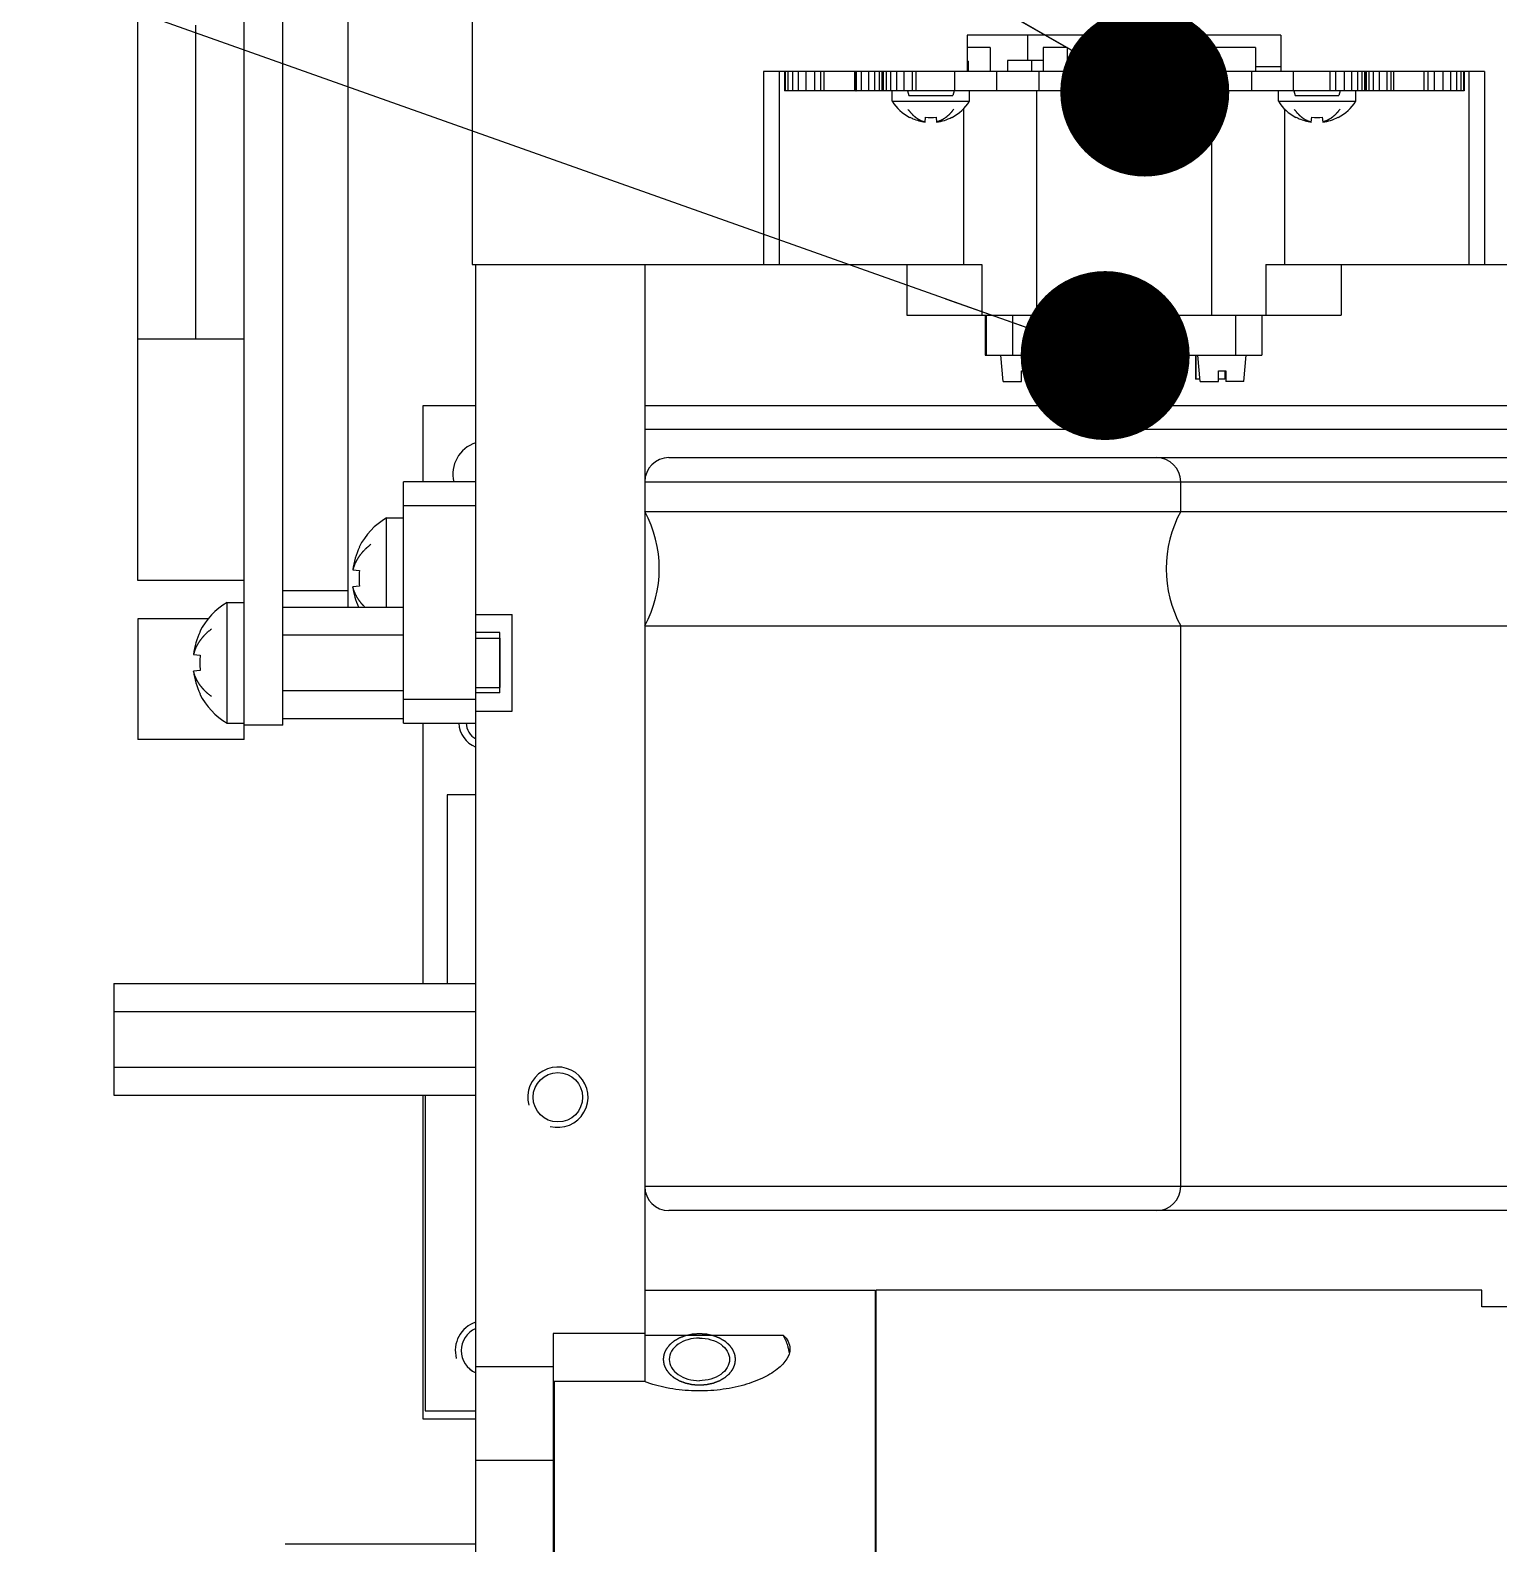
# Model space of a CAD drawing. Header units: millimetres. Extents: x 0 to 594, y 0 to 420.
# Drawn here: x 458.12 to 488.53, y 245.6 to 276.95 of the extents above; entities that cross this region are included whole.
import ezdxf

# ---------------------------------------------------------------- set-up
doc = ezdxf.new("R2010")
doc.units = ezdxf.units.MM
doc.header["$LTSCALE"] = 32.67
doc.layers.get('0').update_dxf_attribs({"linetype": 'CONTINUOUS'})
for name, color, linetype in [('AXIS', 7, 'CONTINUOUS'), ('COSMETIC', 7, 'CONTINUOUS'), ('NOTE', 7, 'CONTINUOUS')]:
    doc.layers.add(name, color=color, linetype=linetype)
doc.styles.get("Standard").update_dxf_attribs({"font": 'txt', "width": 0.85})
doc.dimstyles.get("Standard").update_dxf_attribs({"dimtxt": 3.5, "dimasz": 3.5, "dimexe": 1.5, "dimexo": 1, "dimtad": 1, "dimtxsty": 'STANDARD', "dimcen": 0.09, "dimadec": 0, "dimazin": 0, "dimtol": 1, "dimtp": 0.01, "dimtm": 0.01, "dimtfac": 1, "dimtofl": 0, "dimtmove": 0, "dimatfit": 3, "dimfxl": 1, "dimtolj": 1, "dimarcsym": 0})

msp = doc.modelspace()

# ---------------------------------------------------------------- linework, layer by layer
at = {"color": 7, "linetype": 'CONTINUOUS'}
for p, q in [((462.545, 262.255), (462.545, 291.855)), ((463.345, 262.555), (463.345, 291.555)), ((464.695, 291.055), (464.695, 265.002)), ((467.27, 286.097), (467.27, 272.097)), ((460.345, 265.555), (460.345, 278.405)), ((461.545, 270.555), (461.545, 277.055)), ((477.52, 276.847), (477.52, 276.097)), ((484.02, 276.847), (477.52, 276.847)), ((478.78, 276.322), (478.78, 276.847)), ((484.02, 276.847), (484.02, 276.097)), ((473.304, 276.097), (473.304, 272.097)), ((477.52, 276.097), (473.304, 276.097)), ((473.626, 276.097), (473.626, 272.097)), ((474.485, 276.097), (474.485, 275.699)), ((475.22, 276.097), (475.22, 275.699)), ((475.222, 276.097), (475.222, 275.699)), ((475.765, 276.097), (475.765, 275.699)), ((476.46, 276.097), (476.46, 275.699)), ((479.996, 276.197), (480.294, 276.197)), ((481.746, 276.197), (482.044, 276.197)), ((483.496, 276.197), (484.02, 276.197)), ((488.235, 276.097), (484.02, 276.097)), ((485.034, 276.097), (485.034, 275.699)), ((486.298, 276.097), (486.298, 275.699)), ((486.301, 276.097), (486.301, 275.699)), ((487.065, 276.097), (487.065, 275.699)), ((487.914, 276.097), (487.914, 272.097)), ((488.235, 276.097), (488.235, 272.097)), ((475.22, 275.699), (475.222, 275.699)), ((475.97, 275.482), (475.97, 275.699)), ((476.29, 275.699), (476.317, 275.597)), ((477.25, 275.699), (477.223, 275.597)), ((477.57, 275.482), (477.57, 275.699)), ((478.958, 275.699), (478.958, 271.047)), ((482.582, 275.699), (482.582, 271.047)), ((483.97, 275.482), (483.97, 275.699)), ((484.29, 275.699), (484.317, 275.597)), ((485.25, 275.699), (485.223, 275.597)), ((485.57, 275.482), (485.57, 275.699)), ((486.298, 275.699), (486.301, 275.699)), ((475.97, 275.482), (477.57, 275.482)), ((476.317, 275.597), (477.223, 275.597)), ((477.444, 275.324), (477.444, 272.097)), ((483.97, 275.482), (485.57, 275.482)), ((484.096, 275.324), (484.096, 272.097)), ((484.317, 275.597), (485.223, 275.597)), ((476.332, 275.143), (476.335, 275.149)), ((476.651, 275.05), (476.661, 275.149)), ((476.879, 275.149), (476.888, 275.05)), ((477.205, 275.149), (477.207, 275.143)), ((484.332, 275.143), (484.335, 275.149)), ((484.651, 275.05), (484.661, 275.149)), ((484.879, 275.149), (484.888, 275.05)), ((485.205, 275.149), (485.207, 275.143)), ((467.27, 272.097), (477.828, 272.097)), ((467.345, 219.347), (467.345, 272.097)), ((470.845, 272.097), (470.845, 248.955)), ((477.828, 272.097), (477.828, 271.047)), ((483.712, 272.097), (483.712, 271.047)), ((483.712, 272.097), (494.27, 272.097)), ((476.27, 271.047), (485.27, 271.047)), ((477.897, 271.047), (477.897, 270.222)), ((477.914, 271.047), (477.914, 270.222)), ((478.465, 271.047), (478.465, 270.222)), ((483.08, 271.047), (483.08, 270.222)), ((483.629, 271.047), (483.629, 270.222)), ((462.545, 270.555), (460.345, 270.555)), ((477.897, 270.222), (483.629, 270.222)), ((478.271, 269.672), (478.223, 270.222)), ((479.175, 269.672), (479.223, 270.222)), ((480.254, 270.222), (480.254, 269.547)), ((480.256, 270.222), (480.256, 269.547)), ((481.256, 270.222), (481.256, 269.547)), ((482.254, 270.222), (482.254, 269.722)), ((482.257, 270.222), (482.257, 269.722)), ((482.35, 269.672), (482.302, 270.222)), ((483.254, 269.672), (483.302, 270.222)), ((478.271, 269.672), (478.648, 269.672)), ((478.648, 269.672), (478.648, 269.897)), ((478.648, 269.897), (478.798, 269.897)), ((478.798, 269.897), (478.798, 269.672)), ((479.175, 269.672), (478.798, 269.672)), ((482.346, 269.722), (482.254, 269.722)), ((482.35, 269.672), (482.727, 269.672)), ((482.727, 269.672), (482.727, 269.897)), ((482.727, 269.897), (482.877, 269.897)), ((482.857, 269.722), (482.727, 269.722)), ((482.857, 269.897), (482.857, 269.722)), ((482.877, 269.897), (482.877, 269.672)), ((483.254, 269.672), (482.877, 269.672)), ((481.256, 269.547), (480.254, 269.547)), ((466.253, 267.597), (466.253, 269.177)), ((466.253, 269.177), (467.345, 269.177)), ((470.845, 269.177), (490.686, 269.177)), ((490.686, 268.677), (470.845, 268.677)), ((471.345, 268.097), (490.186, 268.097)), ((465.845, 262.597), (465.845, 267.597)), ((467.345, 267.597), (465.845, 267.597)), ((470.845, 267.597), (490.686, 267.597)), ((465.495, 265.002), (465.495, 266.847)), ((465.495, 266.847), (465.845, 266.847)), ((467.345, 267.097), (465.845, 267.097)), ((470.845, 266.984), (490.686, 266.984)), ((464.929, 266.244), (464.937, 266.24)), ((464.797, 265.772), (464.937, 265.758)), ((462.545, 265.555), (460.345, 265.555)), ((463.345, 265.347), (464.695, 265.347)), ((464.937, 265.436), (464.797, 265.422)), ((462.195, 262.597), (462.195, 265.097)), ((462.195, 265.097), (462.545, 265.097)), ((463.345, 265.002), (465.845, 265.002)), ((460.345, 264.755), (460.345, 262.255)), ((461.798, 264.755), (460.345, 264.755)), ((467.345, 264.847), (468.095, 264.847)), ((468.095, 262.847), (468.095, 264.847)), ((461.629, 264.494), (461.637, 264.49)), ((463.345, 264.424), (465.845, 264.424)), ((467.845, 263.222), (467.845, 264.472)), ((470.845, 264.61), (490.686, 264.61)), ((461.497, 264.022), (461.637, 264.008)), ((461.637, 263.686), (461.497, 263.672)), ((461.637, 263.204), (461.629, 263.2)), ((463.345, 263.27), (465.845, 263.27)), ((465.845, 263.097), (467.345, 263.097)), ((467.345, 262.847), (468.095, 262.847)), ((462.195, 262.597), (462.545, 262.597)), ((463.345, 262.555), (462.545, 262.555)), ((463.345, 262.692), (465.845, 262.692)), ((465.845, 262.597), (467.345, 262.597)), ((466.253, 257.202), (466.253, 262.597)), ((462.545, 262.255), (460.345, 262.255)), ((466.753, 261.114), (466.753, 257.202)), ((467.345, 261.114), (466.753, 261.114)), ((459.845, 257.202), (459.845, 254.892)), ((459.845, 257.202), (467.345, 257.202)), ((459.845, 256.624), (467.345, 256.624)), ((459.845, 255.47), (467.345, 255.47)), ((459.845, 254.892), (467.345, 254.892)), ((466.253, 248.177), (466.253, 254.892)), ((466.295, 254.892), (466.295, 248.347)), ((490.686, 252.997), (470.845, 252.997)), ((490.186, 252.497), (471.345, 252.497)), ((488.186, 250.508), (488.186, 250.847)), ((490.686, 250.508), (488.186, 250.508)), ((468.945, 249.955), (468.945, 219.347)), ((470.845, 249.955), (468.945, 249.955)), ((467.345, 249.268), (468.945, 249.268)), ((470.845, 248.955), (468.945, 248.955)), ((466.295, 248.347), (467.345, 248.347)), ((467.345, 248.177), (466.253, 248.177)), ((468.976, 247.847), (468.945, 247.847)), ((467.345, 247.327), (468.945, 247.327)), ((468.945, 247.003), (468.976, 247.003)), ((463.395, 245.597), (467.345, 245.597))]:
    msp.add_line(p, q, dxfattribs=at)
at = {"color": 6, "linetype": 'CONTINUOUS'}
for p, q in [((477.996, 276.597), (477.52, 276.597)), ((477.996, 276.597), (477.996, 276.097)), ((479.094, 276.597), (479.094, 276.097)), ((479.596, 276.597), (479.094, 276.597)), ((479.596, 276.597), (479.596, 276.097)), ((480.294, 276.572), (480.294, 276.097)), ((481.746, 276.572), (480.294, 276.572)), ((481.746, 276.572), (481.746, 276.097)), ((482.044, 276.597), (482.044, 276.097)), ((483.496, 276.597), (482.044, 276.597)), ((483.496, 276.597), (483.496, 276.097)), ((477.543, 276.313), (477.52, 276.313)), ((477.543, 276.313), (477.543, 276.097)), ((478.357, 276.322), (478.357, 276.097)), ((479.094, 276.322), (478.357, 276.322)), ((478.858, 276.322), (478.858, 276.097)), ((479.996, 276.322), (479.596, 276.322)), ((479.996, 276.322), (479.996, 276.097)), ((473.738, 276.097), (473.738, 275.699)), ((473.756, 276.097), (473.756, 275.699)), ((473.811, 276.097), (473.811, 275.699)), ((473.902, 276.097), (473.902, 275.699)), ((474.025, 276.097), (474.025, 275.699)), ((474.178, 276.097), (474.178, 275.699)), ((474.358, 276.097), (474.358, 275.699)), ((474.557, 276.097), (474.557, 275.699)), ((475.189, 276.097), (475.189, 275.699)), ((475.328, 276.097), (475.328, 275.699)), ((475.48, 276.097), (475.48, 275.699)), ((475.605, 276.097), (475.605, 275.699)), ((475.698, 276.097), (475.698, 275.699)), ((475.755, 276.097), (475.755, 275.699)), ((475.784, 276.097), (475.784, 275.699)), ((475.842, 276.097), (475.842, 275.699)), ((475.934, 276.097), (475.934, 275.699)), ((476.059, 276.097), (476.059, 275.699)), ((476.212, 276.097), (476.212, 275.699)), ((476.385, 276.097), (476.385, 275.699)), ((477.263, 276.097), (477.263, 275.699)), ((484.02, 276.097), (477.52, 276.097)), ((478.13, 276.097), (478.13, 275.699)), ((479.005, 276.097), (479.005, 275.699)), ((479.886, 276.097), (479.886, 275.699)), ((480.77, 276.097), (480.77, 275.699)), ((481.653, 276.097), (481.653, 275.699)), ((482.534, 276.097), (482.534, 275.699)), ((483.41, 276.097), (483.41, 275.699)), ((484.277, 276.097), (484.277, 275.699)), ((485.154, 276.097), (485.154, 275.699)), ((485.328, 276.097), (485.328, 275.699)), ((485.48, 276.097), (485.48, 275.699)), ((485.605, 276.097), (485.605, 275.699)), ((485.698, 276.097), (485.698, 275.699)), ((485.755, 276.097), (485.755, 275.699)), ((485.775, 276.097), (485.775, 275.699)), ((485.784, 276.097), (485.784, 275.699)), ((485.842, 276.097), (485.842, 275.699)), ((485.934, 276.097), (485.934, 275.699)), ((486.059, 276.097), (486.059, 275.699)), ((486.212, 276.097), (486.212, 275.699)), ((486.352, 276.097), (486.352, 275.699)), ((486.984, 276.097), (486.984, 275.699)), ((487.198, 276.097), (487.198, 275.699)), ((487.378, 276.097), (487.378, 275.699)), ((487.531, 276.097), (487.531, 275.699)), ((487.655, 276.097), (487.655, 275.699)), ((487.745, 276.097), (487.745, 275.699)), ((487.8, 276.097), (487.8, 275.699)), ((487.819, 276.097), (487.819, 275.699)), ((475.22, 275.699), (473.738, 275.699)), ((486.298, 275.699), (475.222, 275.699)), ((487.819, 275.699), (486.301, 275.699))]:
    msp.add_line(p, q, dxfattribs=at)
at = {"color": 2, "linetype": 'CONTINUOUS'}
for p, q in [((467.845, 264.472), (467.345, 264.472)), ((467.845, 263.222), (467.345, 263.222))]:
    msp.add_line(p, q, dxfattribs=at)
at = {"color": 7, "linetype": 'CONTINUOUS'}
for centre, radius, start, end in [((476.77, 275.975), 0.94, 211.6366, 242.1625), ((476.77, 275.975), 0.94, 297.8375, 328.3634), ((484.77, 275.975), 0.94, 211.6366, 242.1625), ((484.77, 275.975), 0.94, 297.8375, 328.3634), ((476.769, 275.985), 0.942, 242.5126, 246.7375), ((476.77, 275.986), 0.943, 246.7397, 262.7855), ((476.77, 276.148), 1.005, 263.7815, 276.2185), ((476.77, 275.985), 0.943, 277.2142, 297.483), ((484.769, 275.985), 0.942, 242.5126, 246.7375), ((484.77, 275.986), 0.943, 246.7397, 262.7855), ((484.77, 276.148), 1.005, 263.7815, 276.2185), ((484.77, 275.985), 0.943, 277.2142, 297.483), ((471.345, 267.597), 0.5, 90, 180), ((481.445, 267.597), 0.5, 0, 90), ((466.222, 265.597), 1.446, 120.1885, 153.3604), ((468.645, 265.797), 2.5, 331.6424, 28.3576), ((484.145, 265.797), 2.5, 151.6424, 208.3576), ((466.238, 265.597), 1.451, 153.7024, 173.095), ((466.48, 265.597), 1.552, 174.0518, 185.9482), ((466.238, 265.597), 1.451, 186.9059, 204.2156), ((462.922, 263.847), 1.446, 120.1885, 153.3608), ((462.938, 263.847), 1.451, 153.7024, 173.095), ((463.18, 263.847), 1.552, 174.0518, 185.9482), ((462.938, 263.847), 1.451, 186.905, 206.2976), ((462.922, 263.847), 1.446, 206.6392, 239.8115), ((467.545, 262.614), 0.55, 181.8412, 248.4776), ((471.345, 252.997), 0.5, 180, 270), ((481.445, 252.997), 0.5, 270, 360), ((467.545, 249.597), 0.5, 113.8336, 246.1664)]:
    msp.add_arc(centre, radius, start, end, dxfattribs=at)
at = {"color": 2, "linetype": 'CONTINUOUS'}
for centre, start in [((469.045, 254.847), 255), ((467.545, 249.597), 108.6652)]:
    msp.add_arc(centre, 0.625, start, 195, dxfattribs=at)
for points in [[(471.976, 249.946), (471.964, 249.945), (471.946, 249.944), (471.922, 249.942), (471.903, 249.941), (471.885, 249.94), (471.87, 249.939), (471.858, 249.938), (471.85, 249.937), (471.844, 249.937), (471.84, 249.937), (471.836, 249.936), (471.833, 249.936), (471.832, 249.936), (471.83, 249.936), (471.829, 249.936), (471.828, 249.936), (471.825, 249.935), (471.822, 249.934), (471.817, 249.933), (471.811, 249.932), (471.804, 249.931), (471.793, 249.928), (471.778, 249.925), (471.76, 249.921), (471.743, 249.917), (471.728, 249.914), (471.717, 249.912), (471.709, 249.91), (471.703, 249.909), (471.699, 249.908), (471.695, 249.907), (471.693, 249.907), (471.691, 249.906), (471.69, 249.906), (471.689, 249.906), (471.688, 249.905), (471.686, 249.904), (471.682, 249.903), (471.678, 249.902), (471.673, 249.9), (471.666, 249.897), (471.655, 249.893), (471.642, 249.888), (471.626, 249.882), (471.61, 249.876), (471.596, 249.871), (471.585, 249.867), (471.579, 249.864), (471.573, 249.862), (471.569, 249.861), (471.566, 249.859), (471.563, 249.859), (471.562, 249.858), (471.561, 249.858), (471.56, 249.857), (471.559, 249.856), (471.557, 249.855), (471.554, 249.853), (471.55, 249.851), (471.545, 249.849), (471.539, 249.845), (471.53, 249.84), (471.518, 249.833), (471.503, 249.824), (471.491, 249.817), (471.482, 249.812), (471.475, 249.808), (471.467, 249.803), (471.461, 249.8), (471.457, 249.797), (471.453, 249.795), (471.45, 249.793), (471.448, 249.792), (471.447, 249.791), (471.446, 249.791), (471.445, 249.79), (471.444, 249.789), (471.442, 249.788), (471.44, 249.786), (471.437, 249.783), (471.433, 249.78), (471.428, 249.776), (471.423, 249.771), (471.417, 249.766), (471.409, 249.759), (471.399, 249.751), (471.39, 249.743), (471.382, 249.736), (471.376, 249.731), (471.37, 249.726), (471.365, 249.722), (471.362, 249.718), (471.359, 249.716), (471.356, 249.714), (471.355, 249.712), (471.354, 249.712), (471.353, 249.711), (471.352, 249.71), (471.352, 249.709), (471.35, 249.708), (471.349, 249.705), (471.346, 249.702), (471.344, 249.699), (471.34, 249.694), (471.336, 249.688), (471.331, 249.682), (471.326, 249.675), (471.318, 249.665), (471.311, 249.656), (471.305, 249.648), (471.301, 249.642), (471.297, 249.637), (471.293, 249.632), (471.29, 249.628), (471.288, 249.626), (471.287, 249.624), (471.286, 249.623), (471.285, 249.621), (471.284, 249.62), (471.284, 249.62), (471.283, 249.619), (471.283, 249.618), (471.282, 249.617), (471.282, 249.615), (471.281, 249.613), (471.28, 249.61), (471.278, 249.606), (471.276, 249.601), (471.273, 249.595), (471.27, 249.589), (471.267, 249.581), (471.262, 249.57), (471.258, 249.56), (471.254, 249.552), (471.252, 249.545), (471.249, 249.539), (471.247, 249.534), (471.245, 249.53), (471.244, 249.527), (471.243, 249.525), (471.242, 249.524), (471.242, 249.523), (471.241, 249.521), (471.241, 249.521), (471.241, 249.52), (471.241, 249.519), (471.24, 249.517), (471.24, 249.516), (471.24, 249.514), (471.24, 249.511), (471.239, 249.507), (471.238, 249.501), (471.237, 249.495), (471.236, 249.488), (471.235, 249.479), (471.234, 249.468), (471.232, 249.457), (471.231, 249.449), (471.23, 249.442), (471.229, 249.436), (471.228, 249.43), (471.228, 249.426), (471.227, 249.423), (471.227, 249.421), (471.227, 249.419), (471.226, 249.418), (471.226, 249.417), (471.226, 249.416), (471.226, 249.416), (471.226, 249.415), (471.226, 249.415), (471.226, 249.414), (471.227, 249.413), (471.227, 249.411), (471.227, 249.409), (471.227, 249.406), (471.228, 249.402), (471.229, 249.397), (471.23, 249.39), (471.231, 249.384), (471.232, 249.375), (471.233, 249.364), (471.235, 249.354), (471.236, 249.345), (471.237, 249.339), (471.238, 249.332), (471.238, 249.327), (471.239, 249.323), (471.239, 249.32), (471.24, 249.318), (471.24, 249.316), (471.24, 249.315), (471.24, 249.314), (471.24, 249.313), (471.241, 249.312), (471.241, 249.311), (471.242, 249.31), (471.242, 249.308), (471.243, 249.306), (471.244, 249.304), (471.246, 249.299), (471.248, 249.294), (471.251, 249.288), (471.254, 249.282), (471.257, 249.274), (471.262, 249.263), (471.266, 249.253), (471.269, 249.245), (471.272, 249.239), (471.275, 249.232), (471.277, 249.227), (471.279, 249.223), (471.28, 249.221), (471.281, 249.218), (471.281, 249.217), (471.282, 249.216), (471.282, 249.215), (471.283, 249.214), (471.283, 249.213), (471.284, 249.212), (471.285, 249.211), (471.286, 249.21), (471.287, 249.208), (471.289, 249.205), (471.292, 249.201), (471.296, 249.197), (471.3, 249.191), (471.304, 249.185), (471.31, 249.178), (471.317, 249.168), (471.324, 249.159), (471.33, 249.151), (471.334, 249.145), (471.339, 249.14), (471.342, 249.135), (471.345, 249.131), (471.347, 249.129), (471.348, 249.127), (471.349, 249.125), (471.35, 249.124), (471.351, 249.123), (471.351, 249.122), (471.352, 249.122), (471.353, 249.121), (471.354, 249.12), (471.356, 249.119), (471.358, 249.117), (471.36, 249.115), (471.364, 249.111), (471.369, 249.107), (471.375, 249.102), (471.381, 249.097), (471.389, 249.09), (471.399, 249.082), (471.41, 249.071), (471.42, 249.063), (471.428, 249.056), (471.433, 249.052), (471.437, 249.049), (471.44, 249.046), (471.442, 249.044), (471.444, 249.042), (471.445, 249.042), (471.446, 249.041), (471.447, 249.04), (471.448, 249.04), (471.45, 249.038), (471.453, 249.037), (471.456, 249.035), (471.461, 249.032), (471.467, 249.029), (471.476, 249.023), (471.488, 249.016), (471.502, 249.008), (471.516, 249), (471.528, 248.993), (471.538, 248.988), (471.544, 248.984), (471.548, 248.981), (471.552, 248.979), (471.555, 248.978), (471.557, 248.976), (471.558, 248.976), (471.559, 248.975), (471.56, 248.975), (471.561, 248.974), (471.564, 248.973), (471.567, 248.972), (471.571, 248.971), (471.576, 248.969), (471.583, 248.966), (471.594, 248.962), (471.607, 248.957), (471.623, 248.951), (471.64, 248.945), (471.653, 248.94), (471.664, 248.935), (471.67, 248.933), (471.676, 248.931), (471.68, 248.929), (471.683, 248.928), (471.686, 248.927), (471.687, 248.927), (471.688, 248.926), (471.689, 248.926), (471.69, 248.926), (471.693, 248.925), (471.697, 248.924), (471.701, 248.923), (471.707, 248.922), (471.714, 248.921), (471.726, 248.918), (471.74, 248.915), (471.758, 248.911), (471.775, 248.907), (471.79, 248.904), (471.802, 248.902), (471.809, 248.9), (471.815, 248.899), (471.819, 248.898), (471.823, 248.897), (471.825, 248.897), (471.827, 248.896), (471.828, 248.896), (471.829, 248.896), (471.831, 248.896), (471.833, 248.896), (471.837, 248.895), (471.842, 248.895), (471.848, 248.895), (471.856, 248.894), (471.868, 248.893), (471.883, 248.892), (471.902, 248.891), (471.921, 248.889), (471.945, 248.888), (471.964, 248.886), (471.976, 248.886)], [(471.976, 248.886), (471.988, 248.886), (472.006, 248.888), (472.031, 248.889), (472.049, 248.891), (472.067, 248.892), (472.082, 248.893), (472.094, 248.894), (472.102, 248.894), (472.108, 248.895), (472.113, 248.895), (472.116, 248.895), (472.119, 248.895), (472.121, 248.896), (472.122, 248.896), (472.123, 248.896), (472.124, 248.896), (472.127, 248.897), (472.131, 248.898), (472.135, 248.898), (472.141, 248.9), (472.148, 248.901), (472.16, 248.904), (472.174, 248.907), (472.192, 248.911), (472.209, 248.914), (472.224, 248.917), (472.236, 248.92), (472.243, 248.922), (472.249, 248.923), (472.253, 248.924), (472.257, 248.924), (472.259, 248.925), (472.261, 248.925), (472.262, 248.926), (472.263, 248.926), (472.264, 248.926), (472.267, 248.927), (472.27, 248.929), (472.274, 248.93), (472.279, 248.932), (472.286, 248.935), (472.297, 248.939), (472.31, 248.944), (472.327, 248.95), (472.343, 248.956), (472.356, 248.961), (472.367, 248.965), (472.374, 248.968), (472.379, 248.97), (472.383, 248.971), (472.386, 248.972), (472.389, 248.973), (472.39, 248.974), (472.391, 248.974), (472.392, 248.975), (472.393, 248.975), (472.395, 248.977), (472.398, 248.978), (472.402, 248.98), (472.407, 248.983), (472.413, 248.987), (472.422, 248.992), (472.434, 248.999), (472.449, 249.008), (472.461, 249.014), (472.47, 249.02), (472.478, 249.024), (472.485, 249.028), (472.491, 249.032), (472.496, 249.035), (472.499, 249.037), (472.502, 249.038), (472.504, 249.04), (472.506, 249.04), (472.507, 249.041), (472.507, 249.042), (472.508, 249.042), (472.51, 249.044), (472.512, 249.046), (472.515, 249.048), (472.519, 249.052), (472.524, 249.056), (472.53, 249.061), (472.535, 249.066), (472.543, 249.073), (472.553, 249.081), (472.563, 249.089), (472.57, 249.096), (472.576, 249.101), (472.582, 249.106), (472.587, 249.11), (472.591, 249.113), (472.594, 249.116), (472.596, 249.118), (472.598, 249.119), (472.599, 249.12), (472.599, 249.121), (472.6, 249.122), (472.601, 249.123), (472.602, 249.124), (472.604, 249.127), (472.606, 249.129), (472.609, 249.133), (472.612, 249.138), (472.617, 249.144), (472.621, 249.149), (472.627, 249.157), (472.634, 249.166), (472.641, 249.176), (472.647, 249.184), (472.651, 249.189), (472.656, 249.195), (472.659, 249.2), (472.662, 249.204), (472.664, 249.206), (472.665, 249.208), (472.666, 249.209), (472.667, 249.21), (472.668, 249.211), (472.669, 249.212), (472.669, 249.213), (472.669, 249.214), (472.67, 249.215), (472.671, 249.217), (472.671, 249.219), (472.673, 249.221), (472.674, 249.225), (472.677, 249.231), (472.679, 249.237), (472.682, 249.243), (472.685, 249.251), (472.69, 249.262), (472.694, 249.272), (472.698, 249.28), (472.701, 249.286), (472.703, 249.293), (472.706, 249.298), (472.707, 249.302), (472.708, 249.304), (472.709, 249.306), (472.71, 249.308), (472.711, 249.309), (472.711, 249.31), (472.711, 249.311), (472.711, 249.312), (472.712, 249.313), (472.712, 249.314), (472.712, 249.316), (472.712, 249.318), (472.713, 249.321), (472.713, 249.325), (472.714, 249.331), (472.715, 249.337), (472.716, 249.344), (472.717, 249.353), (472.719, 249.363), (472.72, 249.374), (472.722, 249.383), (472.722, 249.39), (472.723, 249.396), (472.724, 249.402), (472.725, 249.406), (472.725, 249.409), (472.725, 249.411), (472.726, 249.413), (472.726, 249.414), (472.726, 249.415), (472.726, 249.415), (472.726, 249.416), (472.726, 249.416), (472.726, 249.417), (472.726, 249.418), (472.726, 249.419), (472.725, 249.421), (472.725, 249.423), (472.725, 249.426), (472.724, 249.43), (472.723, 249.435), (472.723, 249.442), (472.722, 249.448), (472.72, 249.457), (472.719, 249.467), (472.717, 249.478), (472.716, 249.487), (472.715, 249.493), (472.715, 249.5), (472.714, 249.505), (472.713, 249.509), (472.713, 249.512), (472.713, 249.514), (472.712, 249.516), (472.712, 249.517), (472.712, 249.518), (472.712, 249.519), (472.711, 249.52), (472.711, 249.521), (472.711, 249.522), (472.71, 249.524), (472.709, 249.526), (472.708, 249.528), (472.706, 249.532), (472.704, 249.537), (472.701, 249.544), (472.699, 249.55), (472.695, 249.558), (472.691, 249.568), (472.686, 249.579), (472.683, 249.587), (472.68, 249.593), (472.677, 249.599), (472.675, 249.605), (472.674, 249.609), (472.672, 249.611), (472.672, 249.613), (472.671, 249.615), (472.67, 249.616), (472.67, 249.617), (472.67, 249.618), (472.669, 249.619), (472.668, 249.62), (472.667, 249.621), (472.666, 249.622), (472.665, 249.624), (472.663, 249.627), (472.66, 249.63), (472.657, 249.635), (472.652, 249.641), (472.648, 249.647), (472.642, 249.654), (472.635, 249.664), (472.628, 249.673), (472.622, 249.681), (472.618, 249.687), (472.614, 249.692), (472.61, 249.697), (472.607, 249.701), (472.605, 249.703), (472.604, 249.705), (472.603, 249.707), (472.602, 249.708), (472.601, 249.709), (472.601, 249.709), (472.6, 249.71), (472.599, 249.711), (472.598, 249.712), (472.596, 249.713), (472.594, 249.715), (472.592, 249.717), (472.588, 249.72), (472.583, 249.725), (472.577, 249.73), (472.571, 249.735), (472.563, 249.742), (472.554, 249.75), (472.542, 249.76), (472.532, 249.769), (472.524, 249.776), (472.519, 249.78), (472.515, 249.783), (472.512, 249.786), (472.51, 249.788), (472.508, 249.789), (472.507, 249.79), (472.507, 249.791), (472.506, 249.791), (472.504, 249.792), (472.502, 249.793), (472.499, 249.795), (472.496, 249.797), (472.491, 249.8), (472.485, 249.803), (472.476, 249.809), (472.464, 249.816), (472.45, 249.824), (472.436, 249.832), (472.424, 249.839), (472.415, 249.844), (472.409, 249.848), (472.404, 249.85), (472.4, 249.852), (472.397, 249.854), (472.395, 249.855), (472.394, 249.856), (472.393, 249.857), (472.392, 249.857), (472.391, 249.857), (472.389, 249.858), (472.385, 249.86), (472.381, 249.861), (472.376, 249.863), (472.369, 249.866), (472.358, 249.87), (472.345, 249.875), (472.329, 249.881), (472.313, 249.887), (472.299, 249.892), (472.289, 249.896), (472.282, 249.899), (472.276, 249.901), (472.272, 249.902), (472.269, 249.904), (472.267, 249.905), (472.265, 249.905), (472.264, 249.906), (472.263, 249.906), (472.262, 249.906), (472.259, 249.907), (472.256, 249.907), (472.251, 249.908), (472.245, 249.91), (472.238, 249.911), (472.226, 249.914), (472.212, 249.917), (472.194, 249.921), (472.177, 249.924), (472.162, 249.928), (472.151, 249.93), (472.143, 249.932), (472.137, 249.933), (472.133, 249.934), (472.129, 249.935), (472.127, 249.935), (472.125, 249.936), (472.124, 249.936), (472.123, 249.936), (472.122, 249.936), (472.119, 249.936), (472.115, 249.936), (472.11, 249.937), (472.104, 249.937), (472.097, 249.938), (472.084, 249.939), (472.069, 249.94), (472.05, 249.941), (472.032, 249.942), (472.007, 249.944), (471.988, 249.945), (471.976, 249.946)]]:
    msp.add_open_spline(points, degree=3, knots=[0, 0, 0, 0, 0.015625, 0.023438, 0.03125, 0.039062, 0.046875, 0.050781, 0.054688, 0.056641, 0.058594, 0.060547, 0.061523, 0.062012, 0.0625, 0.062988, 0.063477, 0.064453, 0.066406, 0.068359, 0.070312, 0.074219, 0.078125, 0.085938, 0.09375, 0.101562, 0.109375, 0.113281, 0.117188, 0.119141, 0.121094, 0.123047, 0.124023, 0.124512, 0.125, 0.125488, 0.125977, 0.126953, 0.128906, 0.130859, 0.132812, 0.136719, 0.140625, 0.148438, 0.15625, 0.164062, 0.171875, 0.175781, 0.179688, 0.181641, 0.183594, 0.185547, 0.186523, 0.187012, 0.1875, 0.187988, 0.188477, 0.189453, 0.191406, 0.193359, 0.195312, 0.199219, 0.203125, 0.210938, 0.21875, 0.226562, 0.230469, 0.234375, 0.238281, 0.242188, 0.244141, 0.246094, 0.248047, 0.249023, 0.249512, 0.25, 0.250488, 0.250977, 0.251953, 0.253906, 0.255859, 0.257812, 0.261719, 0.265625, 0.269531, 0.273438, 0.28125, 0.289062, 0.292969, 0.296875, 0.300781, 0.304688, 0.306641, 0.308594, 0.310547, 0.311523, 0.312012, 0.3125, 0.312988, 0.313477, 0.314453, 0.316406, 0.318359, 0.320312, 0.324219, 0.328125, 0.332031, 0.335938, 0.34375, 0.351562, 0.355469, 0.359375, 0.363281, 0.367188, 0.369141, 0.371094, 0.37207, 0.373047, 0.374023, 0.374512, 0.375, 0.375488, 0.375977, 0.376953, 0.37793, 0.378906, 0.380859, 0.382812, 0.386719, 0.390625, 0.394531, 0.398438, 0.40625, 0.414062, 0.417969, 0.421875, 0.425781, 0.429688, 0.431641, 0.433594, 0.43457, 0.435547, 0.436523, 0.437012, 0.4375, 0.437988, 0.438477, 0.439453, 0.44043, 0.441406, 0.443359, 0.445312, 0.449219, 0.453125, 0.457031, 0.460938, 0.46875, 0.476562, 0.480469, 0.484375, 0.488281, 0.492188, 0.494141, 0.496094, 0.49707, 0.498047, 0.499023, 0.499512, 0.499756, 0.5, 0.500244, 0.500488, 0.500977, 0.501953, 0.50293, 0.503906, 0.505859, 0.507812, 0.511719, 0.515625, 0.519531, 0.523438, 0.53125, 0.539062, 0.542969, 0.546875, 0.550781, 0.554688, 0.556641, 0.558594, 0.55957, 0.560547, 0.561523, 0.562012, 0.5625, 0.562988, 0.563477, 0.564453, 0.56543, 0.566406, 0.568359, 0.570312, 0.574219, 0.578125, 0.582031, 0.585938, 0.59375, 0.601562, 0.605469, 0.609375, 0.613281, 0.617188, 0.619141, 0.621094, 0.62207, 0.623047, 0.624023, 0.624512, 0.625, 0.625488, 0.625977, 0.626953, 0.62793, 0.628906, 0.630859, 0.632812, 0.636719, 0.640625, 0.644531, 0.648438, 0.65625, 0.664062, 0.667969, 0.671875, 0.675781, 0.679688, 0.681641, 0.683594, 0.68457, 0.685547, 0.686523, 0.687012, 0.6875, 0.687988, 0.688477, 0.689453, 0.69043, 0.691406, 0.693359, 0.695312, 0.699219, 0.703125, 0.707031, 0.710938, 0.71875, 0.726562, 0.734375, 0.738281, 0.742188, 0.744141, 0.746094, 0.748047, 0.749023, 0.749512, 0.75, 0.750488, 0.750977, 0.751953, 0.753906, 0.755859, 0.757812, 0.761719, 0.765625, 0.773438, 0.78125, 0.789062, 0.796875, 0.800781, 0.804688, 0.806641, 0.808594, 0.810547, 0.811523, 0.812012, 0.8125, 0.812988, 0.813477, 0.814453, 0.816406, 0.818359, 0.820312, 0.824219, 0.828125, 0.835938, 0.84375, 0.851562, 0.859375, 0.863281, 0.867188, 0.869141, 0.871094, 0.873047, 0.874023, 0.874512, 0.875, 0.875488, 0.875977, 0.876953, 0.878906, 0.880859, 0.882812, 0.886719, 0.890625, 0.898438, 0.90625, 0.914062, 0.921875, 0.925781, 0.929688, 0.931641, 0.933594, 0.935547, 0.936523, 0.937012, 0.9375, 0.937988, 0.938477, 0.939453, 0.941406, 0.943359, 0.945312, 0.949219, 0.953125, 0.960938, 0.96875, 0.976562, 0.984375, 1, 1, 1, 1], dxfattribs=at)
at = {"layer": 'AXIS', "color": 7, "linetype": 'CONTINUOUS'}
for p, q in [((476.27, 272.097), (476.27, 271.047)), ((485.27, 272.097), (485.27, 271.047)), ((481.945, 266.984), (481.945, 267.597)), ((467.345, 264.359), (467.845, 264.359)), ((467.845, 264.359), (467.845, 263.334)), ((481.945, 252.997), (481.945, 264.61)), ((467.345, 263.334), (467.845, 263.334)), ((470.845, 250.847), (475.626, 250.847)), ((475.626, 219.347), (475.626, 250.847)), ((475.636, 219.347), (475.636, 250.847)), ((488.186, 250.847), (475.636, 250.847)), ((470.845, 249.917), (473.712, 249.917)), ((475.636, 250.097), (475.626, 250.097)), ((468.976, 219.347), (468.976, 248.955)), ((468.976, 247.003), (468.945, 247.003))]:
    msp.add_line(p, q, dxfattribs=at)
msp.add_circle((469.045, 254.847), 0.512, dxfattribs=at)
for centre, radius, start, end in [((467.545, 267.758), 0.675, 107.2736, 193.9311), ((467.545, 262.614), 0.4, 182.6135, 239.6444), ((467.545, 249.597), 0.5, 113.6617, 246.3383), ((472.892, 249.413), 0.959, 8.2256, 12.6328)]:
    msp.add_arc(centre, radius, start, end, dxfattribs=at)
for points, knots in [([(473.828, 249.623), (473.822, 249.648), (473.795, 249.75), (473.752, 249.848), (473.712, 249.917)], [0, 0, 0, 0, 0.245672, 1, 1, 1, 1]), ([(473.712, 249.917), (473.754, 249.879), (473.824, 249.795), (473.851, 249.687), (473.851, 249.636)], [0, 0, 0, 0, 0.528199, 1, 1, 1, 1]), ([(473.851, 249.636), (473.851, 249.563), (473.808, 249.444), (473.702, 249.311), (473.536, 249.162), (473.25, 248.998), (472.828, 248.853), (472.337, 248.767), (471.817, 248.753), (471.31, 248.812), (470.988, 248.9), (470.839, 248.956)], [0, 0, 0, 0, 0.065511, 0.105525, 0.151613, 0.262689, 0.396751, 0.547056, 0.704395, 0.858624, 1, 1, 1, 1]), ([(471.976, 249.858), (471.896, 249.858), (471.739, 249.837), (471.535, 249.744), (471.389, 249.6), (471.351, 249.474), (471.351, 249.416)], [0, 0, 0, 0, 0.288007, 0.555333, 0.790533, 1, 1, 1, 1]), ([(471.976, 249.858), (472.057, 249.858), (472.213, 249.837), (472.417, 249.744), (472.563, 249.6), (472.601, 249.474), (472.601, 249.416)], [0, 0, 0, 0, 0.288007, 0.555333, 0.790533, 1, 1, 1, 1]), ([(471.351, 249.416), (471.351, 249.357), (471.389, 249.232), (471.535, 249.088), (471.739, 248.995), (471.896, 248.974), (471.976, 248.974)], [0, 0, 0, 0, 0.209467, 0.444667, 0.711993, 1, 1, 1, 1]), ([(472.601, 249.416), (472.601, 249.357), (472.563, 249.232), (472.417, 249.088), (472.213, 248.995), (472.057, 248.974), (471.976, 248.974)], [0, 0, 0, 0, 0.209467, 0.444667, 0.711993, 1, 1, 1, 1])]:
    msp.add_open_spline(points, degree=3, knots=knots, dxfattribs=at)
at = {"layer": 'COSMETIC', "color": 7, "linetype": 'CONTINUOUS'}
for points, knots in [([(476.295, 275.318), (476.301, 275.31), (476.31, 275.298), (476.321, 275.284), (476.327, 275.276), (476.332, 275.27), (476.337, 275.263), (476.34, 275.259), (476.342, 275.256), (476.343, 275.254), (476.345, 275.253), (476.346, 275.251), (476.348, 275.249), (476.352, 275.245), (476.356, 275.241), (476.363, 275.234), (476.371, 275.225), (476.38, 275.216), (476.386, 275.209), (476.39, 275.204), (476.394, 275.201), (476.396, 275.198), (476.397, 275.197), (476.398, 275.196), (476.399, 275.195), (476.4, 275.194), (476.403, 275.192), (476.407, 275.188), (476.413, 275.184), (476.418, 275.179), (476.426, 275.172), (476.433, 275.166), (476.441, 275.16), (476.445, 275.156), (476.449, 275.153), (476.452, 275.15), (476.454, 275.148), (476.456, 275.147), (476.457, 275.146), (476.458, 275.146), (476.458, 275.145), (476.459, 275.144), (476.461, 275.143), (476.463, 275.142), (476.466, 275.14), (476.47, 275.137), (476.475, 275.134), (476.482, 275.129), (476.49, 275.124), (476.498, 275.119), (476.503, 275.115), (476.509, 275.111), (476.513, 275.109), (476.516, 275.107), (476.517, 275.106), (476.518, 275.105), (476.519, 275.105), (476.521, 275.104), (476.524, 275.103), (476.528, 275.101), (476.533, 275.098), (476.541, 275.094), (476.551, 275.089), (476.562, 275.084), (476.57, 275.08), (476.575, 275.077), (476.579, 275.075), (476.582, 275.074), (476.583, 275.073), (476.584, 275.073), (476.585, 275.072), (476.587, 275.072), (476.59, 275.071), (476.595, 275.069), (476.601, 275.067), (476.607, 275.065), (476.616, 275.062), (476.63, 275.057), (476.643, 275.053), (476.651, 275.05)], [0, 0, 0, 0, 0.0625, 0.09375, 0.109375, 0.125, 0.140625, 0.15625, 0.160156, 0.164062, 0.167969, 0.171875, 0.179688, 0.1875, 0.203125, 0.21875, 0.25, 0.28125, 0.296875, 0.3125, 0.320312, 0.328125, 0.332031, 0.333984, 0.335938, 0.339844, 0.34375, 0.359375, 0.375, 0.390625, 0.40625, 0.4375, 0.453125, 0.46875, 0.476562, 0.484375, 0.492188, 0.496094, 0.498047, 0.5, 0.501953, 0.503906, 0.507812, 0.515625, 0.523438, 0.53125, 0.546875, 0.5625, 0.59375, 0.609375, 0.625, 0.640625, 0.65625, 0.660156, 0.664062, 0.666016, 0.667969, 0.671875, 0.679688, 0.6875, 0.703125, 0.71875, 0.75, 0.78125, 0.796875, 0.8125, 0.820312, 0.828125, 0.832031, 0.833984, 0.835938, 0.839844, 0.84375, 0.859375, 0.875, 0.890625, 0.90625, 0.9375, 1, 1, 1, 1]), ([(477.245, 275.318), (477.239, 275.31), (477.229, 275.298), (477.219, 275.284), (477.212, 275.276), (477.208, 275.27), (477.203, 275.263), (477.2, 275.259), (477.197, 275.256), (477.196, 275.254), (477.195, 275.253), (477.193, 275.251), (477.191, 275.249), (477.188, 275.245), (477.184, 275.241), (477.177, 275.234), (477.169, 275.225), (477.16, 275.216), (477.154, 275.209), (477.149, 275.204), (477.146, 275.201), (477.144, 275.198), (477.142, 275.197), (477.142, 275.196), (477.141, 275.195), (477.139, 275.194), (477.137, 275.192), (477.132, 275.188), (477.127, 275.184), (477.121, 275.179), (477.114, 275.172), (477.106, 275.166), (477.099, 275.16), (477.094, 275.156), (477.091, 275.153), (477.088, 275.15), (477.085, 275.148), (477.084, 275.147), (477.083, 275.146), (477.082, 275.146), (477.081, 275.145), (477.081, 275.144), (477.079, 275.143), (477.076, 275.142), (477.074, 275.14), (477.07, 275.137), (477.065, 275.134), (477.057, 275.129), (477.05, 275.124), (477.042, 275.119), (477.037, 275.115), (477.031, 275.111), (477.027, 275.109), (477.024, 275.107), (477.022, 275.106), (477.022, 275.105), (477.021, 275.105), (477.019, 275.104), (477.016, 275.103), (477.012, 275.101), (477.007, 275.098), (476.999, 275.094), (476.988, 275.089), (476.978, 275.084), (476.97, 275.08), (476.965, 275.077), (476.961, 275.075), (476.958, 275.074), (476.956, 275.073), (476.955, 275.073), (476.954, 275.072), (476.953, 275.072), (476.95, 275.071), (476.945, 275.069), (476.939, 275.067), (476.933, 275.065), (476.924, 275.062), (476.909, 275.057), (476.897, 275.053), (476.888, 275.05)], [0, 0, 0, 0, 0.0625, 0.09375, 0.109375, 0.125, 0.140625, 0.15625, 0.160156, 0.164062, 0.167969, 0.171875, 0.179688, 0.1875, 0.203125, 0.21875, 0.25, 0.28125, 0.296875, 0.3125, 0.320312, 0.328125, 0.332031, 0.333984, 0.335938, 0.339844, 0.34375, 0.359375, 0.375, 0.390625, 0.40625, 0.4375, 0.453125, 0.46875, 0.476562, 0.484375, 0.492188, 0.496094, 0.498047, 0.5, 0.501953, 0.503906, 0.507812, 0.515625, 0.523438, 0.53125, 0.546875, 0.5625, 0.59375, 0.609375, 0.625, 0.640625, 0.65625, 0.660156, 0.664062, 0.666016, 0.667969, 0.671875, 0.679688, 0.6875, 0.703125, 0.71875, 0.75, 0.78125, 0.796875, 0.8125, 0.820312, 0.828125, 0.832031, 0.833984, 0.835938, 0.839844, 0.84375, 0.859375, 0.875, 0.890625, 0.90625, 0.9375, 1, 1, 1, 1]), ([(484.295, 275.318), (484.301, 275.31), (484.31, 275.298), (484.321, 275.284), (484.327, 275.276), (484.332, 275.27), (484.337, 275.263), (484.34, 275.259), (484.342, 275.256), (484.343, 275.254), (484.345, 275.253), (484.346, 275.251), (484.348, 275.249), (484.352, 275.245), (484.356, 275.241), (484.363, 275.234), (484.371, 275.225), (484.38, 275.216), (484.386, 275.209), (484.39, 275.204), (484.394, 275.201), (484.396, 275.198), (484.397, 275.197), (484.398, 275.196), (484.399, 275.195), (484.4, 275.194), (484.403, 275.192), (484.407, 275.188), (484.413, 275.184), (484.418, 275.179), (484.426, 275.172), (484.433, 275.166), (484.441, 275.16), (484.445, 275.156), (484.449, 275.153), (484.452, 275.15), (484.454, 275.148), (484.456, 275.147), (484.457, 275.146), (484.458, 275.146), (484.458, 275.145), (484.459, 275.144), (484.461, 275.143), (484.463, 275.142), (484.466, 275.14), (484.47, 275.137), (484.475, 275.134), (484.482, 275.129), (484.49, 275.124), (484.498, 275.119), (484.503, 275.115), (484.509, 275.111), (484.513, 275.109), (484.516, 275.107), (484.517, 275.106), (484.518, 275.105), (484.519, 275.105), (484.521, 275.104), (484.524, 275.103), (484.528, 275.101), (484.533, 275.098), (484.541, 275.094), (484.551, 275.089), (484.562, 275.084), (484.57, 275.08), (484.575, 275.077), (484.579, 275.075), (484.582, 275.074), (484.583, 275.073), (484.584, 275.073), (484.585, 275.072), (484.587, 275.072), (484.59, 275.071), (484.595, 275.069), (484.601, 275.067), (484.607, 275.065), (484.616, 275.062), (484.63, 275.057), (484.643, 275.053), (484.651, 275.05)], [0, 0, 0, 0, 0.0625, 0.09375, 0.109375, 0.125, 0.140625, 0.15625, 0.160156, 0.164062, 0.167969, 0.171875, 0.179688, 0.1875, 0.203125, 0.21875, 0.25, 0.28125, 0.296875, 0.3125, 0.320312, 0.328125, 0.332031, 0.333984, 0.335938, 0.339844, 0.34375, 0.359375, 0.375, 0.390625, 0.40625, 0.4375, 0.453125, 0.46875, 0.476562, 0.484375, 0.492188, 0.496094, 0.498047, 0.5, 0.501953, 0.503906, 0.507812, 0.515625, 0.523438, 0.53125, 0.546875, 0.5625, 0.59375, 0.609375, 0.625, 0.640625, 0.65625, 0.660156, 0.664062, 0.666016, 0.667969, 0.671875, 0.679688, 0.6875, 0.703125, 0.71875, 0.75, 0.78125, 0.796875, 0.8125, 0.820312, 0.828125, 0.832031, 0.833984, 0.835938, 0.839844, 0.84375, 0.859375, 0.875, 0.890625, 0.90625, 0.9375, 1, 1, 1, 1]), ([(485.245, 275.318), (485.239, 275.31), (485.229, 275.298), (485.219, 275.284), (485.212, 275.276), (485.208, 275.27), (485.203, 275.263), (485.2, 275.259), (485.197, 275.256), (485.196, 275.254), (485.195, 275.253), (485.193, 275.251), (485.191, 275.249), (485.188, 275.245), (485.184, 275.241), (485.177, 275.234), (485.169, 275.225), (485.16, 275.216), (485.154, 275.209), (485.149, 275.204), (485.146, 275.201), (485.144, 275.198), (485.142, 275.197), (485.142, 275.196), (485.141, 275.195), (485.139, 275.194), (485.137, 275.192), (485.132, 275.188), (485.127, 275.184), (485.121, 275.179), (485.114, 275.172), (485.106, 275.166), (485.099, 275.16), (485.094, 275.156), (485.091, 275.153), (485.088, 275.15), (485.085, 275.148), (485.084, 275.147), (485.083, 275.146), (485.082, 275.146), (485.081, 275.145), (485.081, 275.144), (485.079, 275.143), (485.076, 275.142), (485.074, 275.14), (485.07, 275.137), (485.065, 275.134), (485.057, 275.129), (485.05, 275.124), (485.042, 275.119), (485.037, 275.115), (485.031, 275.111), (485.027, 275.109), (485.024, 275.107), (485.022, 275.106), (485.022, 275.105), (485.021, 275.105), (485.019, 275.104), (485.016, 275.103), (485.012, 275.101), (485.007, 275.098), (484.999, 275.094), (484.988, 275.089), (484.978, 275.084), (484.97, 275.08), (484.965, 275.077), (484.961, 275.075), (484.958, 275.074), (484.956, 275.073), (484.955, 275.073), (484.954, 275.072), (484.953, 275.072), (484.95, 275.071), (484.945, 275.069), (484.939, 275.067), (484.933, 275.065), (484.924, 275.062), (484.909, 275.057), (484.897, 275.053), (484.888, 275.05)], [0, 0, 0, 0, 0.0625, 0.09375, 0.109375, 0.125, 0.140625, 0.15625, 0.160156, 0.164062, 0.167969, 0.171875, 0.179688, 0.1875, 0.203125, 0.21875, 0.25, 0.28125, 0.296875, 0.3125, 0.320312, 0.328125, 0.332031, 0.333984, 0.335938, 0.339844, 0.34375, 0.359375, 0.375, 0.390625, 0.40625, 0.4375, 0.453125, 0.46875, 0.476562, 0.484375, 0.492188, 0.496094, 0.498047, 0.5, 0.501953, 0.503906, 0.507812, 0.515625, 0.523438, 0.53125, 0.546875, 0.5625, 0.59375, 0.609375, 0.625, 0.640625, 0.65625, 0.660156, 0.664062, 0.666016, 0.667969, 0.671875, 0.679688, 0.6875, 0.703125, 0.71875, 0.75, 0.78125, 0.796875, 0.8125, 0.820312, 0.828125, 0.832031, 0.833984, 0.835938, 0.839844, 0.84375, 0.859375, 0.875, 0.890625, 0.90625, 0.9375, 1, 1, 1, 1]), ([(465.168, 266.297), (465.157, 266.288), (465.14, 266.274), (465.121, 266.258), (465.11, 266.249), (465.102, 266.242), (465.093, 266.235), (465.087, 266.23), (465.083, 266.227), (465.081, 266.225), (465.08, 266.224), (465.078, 266.223), (465.076, 266.221), (465.073, 266.217), (465.068, 266.212), (465.062, 266.206), (465.052, 266.196), (465.039, 266.183), (465.026, 266.17), (465.016, 266.16), (465.01, 266.153), (465.005, 266.148), (465.002, 266.145), (464.999, 266.143), (464.998, 266.142), (464.997, 266.14), (464.996, 266.138), (464.993, 266.136), (464.991, 266.132), (464.986, 266.127), (464.981, 266.12), (464.975, 266.112), (464.968, 266.104), (464.962, 266.096), (464.955, 266.087), (464.949, 266.079), (464.943, 266.073), (464.939, 266.067), (464.936, 266.063), (464.933, 266.06), (464.931, 266.057), (464.93, 266.056), (464.929, 266.055), (464.928, 266.054), (464.927, 266.052), (464.926, 266.05), (464.924, 266.046), (464.921, 266.042), (464.917, 266.036), (464.913, 266.029), (464.908, 266.021), (464.902, 266.012), (464.897, 266.003), (464.892, 265.995), (464.886, 265.986), (464.882, 265.979), (464.878, 265.973), (464.876, 265.97), (464.874, 265.967), (464.873, 265.965), (464.872, 265.964), (464.871, 265.962), (464.87, 265.96), (464.869, 265.956), (464.866, 265.951), (464.863, 265.943), (464.857, 265.932), (464.851, 265.918), (464.844, 265.903), (464.839, 265.892), (464.835, 265.885), (464.833, 265.879), (464.831, 265.876), (464.83, 265.873), (464.829, 265.872), (464.829, 265.87), (464.828, 265.868), (464.827, 265.865), (464.826, 265.861), (464.824, 265.855), (464.821, 265.847), (464.818, 265.838), (464.814, 265.825), (464.807, 265.803), (464.801, 265.784), (464.797, 265.772)], [0, 0, 0, 0, 0.0625, 0.09375, 0.109375, 0.125, 0.140625, 0.15625, 0.160156, 0.164062, 0.166016, 0.167969, 0.171875, 0.179688, 0.1875, 0.203125, 0.21875, 0.25, 0.28125, 0.296875, 0.3125, 0.320312, 0.328125, 0.332031, 0.333984, 0.335938, 0.339844, 0.34375, 0.351562, 0.359375, 0.375, 0.390625, 0.40625, 0.421875, 0.4375, 0.453125, 0.46875, 0.476562, 0.484375, 0.492188, 0.496094, 0.498047, 0.5, 0.501953, 0.503906, 0.507812, 0.515625, 0.523438, 0.53125, 0.546875, 0.5625, 0.578125, 0.59375, 0.609375, 0.625, 0.640625, 0.648438, 0.65625, 0.660156, 0.664062, 0.666016, 0.667969, 0.671875, 0.679688, 0.6875, 0.703125, 0.71875, 0.75, 0.78125, 0.796875, 0.8125, 0.820312, 0.828125, 0.832031, 0.833984, 0.835938, 0.839844, 0.84375, 0.851562, 0.859375, 0.875, 0.890625, 0.90625, 0.9375, 1, 1, 1, 1]), ([(465.046, 265.002), (465.039, 265.009), (465.028, 265.021), (465.013, 265.037), (465.004, 265.047), (464.997, 265.054), (464.992, 265.059), (464.989, 265.063), (464.987, 265.065), (464.986, 265.067), (464.984, 265.069), (464.98, 265.073), (464.976, 265.078), (464.97, 265.087), (464.962, 265.097), (464.954, 265.107), (464.947, 265.115), (464.943, 265.12), (464.94, 265.124), (464.938, 265.127), (464.936, 265.129), (464.935, 265.131), (464.932, 265.135), (464.929, 265.141), (464.924, 265.147), (464.92, 265.154), (464.914, 265.163), (464.908, 265.172), (464.902, 265.181), (464.899, 265.186), (464.896, 265.191), (464.893, 265.194), (464.892, 265.197), (464.89, 265.199), (464.889, 265.201), (464.888, 265.202), (464.887, 265.204), (464.885, 265.207), (464.884, 265.21), (464.881, 265.215), (464.878, 265.22), (464.874, 265.229), (464.869, 265.238), (464.864, 265.247), (464.861, 265.253), (464.857, 265.26), (464.855, 265.265), (464.853, 265.268), (464.852, 265.27), (464.851, 265.271), (464.85, 265.274), (464.849, 265.277), (464.847, 265.281), (464.845, 265.287), (464.841, 265.297), (464.836, 265.308), (464.831, 265.32), (464.827, 265.33), (464.825, 265.335), (464.823, 265.34), (464.821, 265.343), (464.82, 265.345), (464.82, 265.347), (464.819, 265.349), (464.818, 265.353), (464.817, 265.358), (464.814, 265.365), (464.812, 265.372), (464.809, 265.382), (464.804, 265.398), (464.8, 265.413), (464.797, 265.422)], [0, 0, 0, 0, 0.0625, 0.09375, 0.125, 0.140625, 0.15625, 0.164062, 0.167969, 0.171875, 0.179688, 0.1875, 0.203125, 0.21875, 0.25, 0.28125, 0.296875, 0.3125, 0.320312, 0.328125, 0.332031, 0.335938, 0.34375, 0.359375, 0.375, 0.390625, 0.40625, 0.4375, 0.453125, 0.46875, 0.476562, 0.484375, 0.492188, 0.496094, 0.5, 0.503906, 0.507812, 0.515625, 0.523438, 0.53125, 0.546875, 0.5625, 0.59375, 0.609375, 0.625, 0.640625, 0.65625, 0.660156, 0.664062, 0.667969, 0.671875, 0.679688, 0.6875, 0.703125, 0.71875, 0.75, 0.78125, 0.796875, 0.8125, 0.820312, 0.828125, 0.832031, 0.835938, 0.839844, 0.84375, 0.859375, 0.875, 0.890625, 0.90625, 0.9375, 1, 1, 1, 1]), ([(461.868, 264.547), (461.857, 264.538), (461.84, 264.524), (461.821, 264.508), (461.81, 264.499), (461.802, 264.492), (461.793, 264.485), (461.787, 264.48), (461.783, 264.477), (461.781, 264.475), (461.78, 264.474), (461.778, 264.473), (461.776, 264.471), (461.773, 264.467), (461.768, 264.462), (461.762, 264.456), (461.752, 264.446), (461.739, 264.433), (461.726, 264.42), (461.716, 264.41), (461.71, 264.403), (461.705, 264.398), (461.702, 264.395), (461.699, 264.393), (461.698, 264.392), (461.697, 264.39), (461.696, 264.388), (461.693, 264.386), (461.691, 264.382), (461.686, 264.377), (461.681, 264.37), (461.675, 264.362), (461.668, 264.354), (461.662, 264.346), (461.655, 264.337), (461.649, 264.329), (461.643, 264.323), (461.639, 264.317), (461.636, 264.313), (461.633, 264.31), (461.631, 264.307), (461.63, 264.306), (461.629, 264.305), (461.628, 264.304), (461.627, 264.302), (461.626, 264.3), (461.624, 264.296), (461.621, 264.292), (461.617, 264.286), (461.613, 264.279), (461.608, 264.271), (461.602, 264.262), (461.597, 264.253), (461.592, 264.245), (461.586, 264.236), (461.582, 264.229), (461.578, 264.223), (461.576, 264.22), (461.574, 264.217), (461.573, 264.215), (461.572, 264.214), (461.571, 264.212), (461.57, 264.21), (461.569, 264.206), (461.566, 264.201), (461.563, 264.193), (461.557, 264.182), (461.551, 264.168), (461.544, 264.153), (461.539, 264.142), (461.535, 264.135), (461.533, 264.129), (461.531, 264.126), (461.53, 264.123), (461.529, 264.122), (461.529, 264.12), (461.528, 264.118), (461.527, 264.115), (461.526, 264.111), (461.524, 264.105), (461.521, 264.097), (461.518, 264.088), (461.514, 264.075), (461.507, 264.053), (461.501, 264.034), (461.497, 264.022)], [0, 0, 0, 0, 0.0625, 0.09375, 0.109375, 0.125, 0.140625, 0.15625, 0.160156, 0.164062, 0.166016, 0.167969, 0.171875, 0.179688, 0.1875, 0.203125, 0.21875, 0.25, 0.28125, 0.296875, 0.3125, 0.320312, 0.328125, 0.332031, 0.333984, 0.335938, 0.339844, 0.34375, 0.351562, 0.359375, 0.375, 0.390625, 0.40625, 0.421875, 0.4375, 0.453125, 0.46875, 0.476562, 0.484375, 0.492188, 0.496094, 0.498047, 0.5, 0.501953, 0.503906, 0.507812, 0.515625, 0.523438, 0.53125, 0.546875, 0.5625, 0.578125, 0.59375, 0.609375, 0.625, 0.640625, 0.648438, 0.65625, 0.660156, 0.664062, 0.666016, 0.667969, 0.671875, 0.679688, 0.6875, 0.703125, 0.71875, 0.75, 0.78125, 0.796875, 0.8125, 0.820312, 0.828125, 0.832031, 0.833984, 0.835938, 0.839844, 0.84375, 0.851562, 0.859375, 0.875, 0.890625, 0.90625, 0.9375, 1, 1, 1, 1]), ([(461.868, 263.147), (461.857, 263.156), (461.84, 263.17), (461.821, 263.186), (461.81, 263.195), (461.802, 263.202), (461.793, 263.209), (461.787, 263.214), (461.783, 263.217), (461.781, 263.219), (461.78, 263.22), (461.778, 263.221), (461.776, 263.223), (461.773, 263.227), (461.768, 263.232), (461.762, 263.238), (461.752, 263.248), (461.739, 263.261), (461.726, 263.274), (461.716, 263.284), (461.71, 263.291), (461.705, 263.296), (461.702, 263.299), (461.699, 263.301), (461.698, 263.302), (461.697, 263.304), (461.696, 263.305), (461.693, 263.308), (461.691, 263.312), (461.686, 263.317), (461.681, 263.324), (461.675, 263.332), (461.668, 263.34), (461.662, 263.348), (461.655, 263.356), (461.649, 263.365), (461.643, 263.371), (461.639, 263.377), (461.636, 263.381), (461.633, 263.384), (461.631, 263.387), (461.63, 263.388), (461.629, 263.389), (461.628, 263.39), (461.627, 263.392), (461.626, 263.394), (461.624, 263.398), (461.621, 263.402), (461.617, 263.408), (461.613, 263.415), (461.608, 263.423), (461.602, 263.432), (461.597, 263.441), (461.592, 263.449), (461.586, 263.458), (461.582, 263.465), (461.578, 263.471), (461.576, 263.474), (461.574, 263.477), (461.573, 263.479), (461.572, 263.48), (461.571, 263.482), (461.57, 263.484), (461.569, 263.488), (461.566, 263.493), (461.563, 263.501), (461.557, 263.512), (461.551, 263.526), (461.544, 263.541), (461.539, 263.552), (461.535, 263.559), (461.533, 263.565), (461.531, 263.568), (461.53, 263.571), (461.529, 263.572), (461.529, 263.574), (461.528, 263.576), (461.527, 263.579), (461.526, 263.583), (461.524, 263.589), (461.521, 263.597), (461.518, 263.606), (461.514, 263.619), (461.507, 263.641), (461.501, 263.66), (461.497, 263.672)], [0, 0, 0, 0, 0.0625, 0.09375, 0.109375, 0.125, 0.140625, 0.15625, 0.160156, 0.164062, 0.166016, 0.167969, 0.171875, 0.179688, 0.1875, 0.203125, 0.21875, 0.25, 0.28125, 0.296875, 0.3125, 0.320312, 0.328125, 0.332031, 0.333984, 0.335938, 0.339844, 0.34375, 0.351562, 0.359375, 0.375, 0.390625, 0.40625, 0.421875, 0.4375, 0.453125, 0.46875, 0.476562, 0.484375, 0.492188, 0.496094, 0.498047, 0.5, 0.501953, 0.503906, 0.507812, 0.515625, 0.523438, 0.53125, 0.546875, 0.5625, 0.578125, 0.59375, 0.609375, 0.625, 0.640625, 0.648438, 0.65625, 0.660156, 0.664062, 0.666016, 0.667969, 0.671875, 0.679688, 0.6875, 0.703125, 0.71875, 0.75, 0.78125, 0.796875, 0.8125, 0.820312, 0.828125, 0.832031, 0.833984, 0.835938, 0.839844, 0.84375, 0.851562, 0.859375, 0.875, 0.890625, 0.90625, 0.9375, 1, 1, 1, 1])]:
    msp.add_open_spline(points, degree=3, knots=knots, dxfattribs=at)

# ---------------------------------------------------------------- leaders
at = {"layer": 'NOTE', "color": 2, "linetype": 'CONTINUOUS'}
for points in [[(481.201, 275.671), (443.148, 297.41), (437.148, 297.41)], [(480.381, 270.212), (446.284, 282.316), (440.284, 282.316)]]:
    msp.add_leader(points, dimstyle='STANDARD', override={"dimtad": 0, "dimldrblk": 'DOT'}, dxfattribs=at)

doc.saveas('drawing.dxf')
